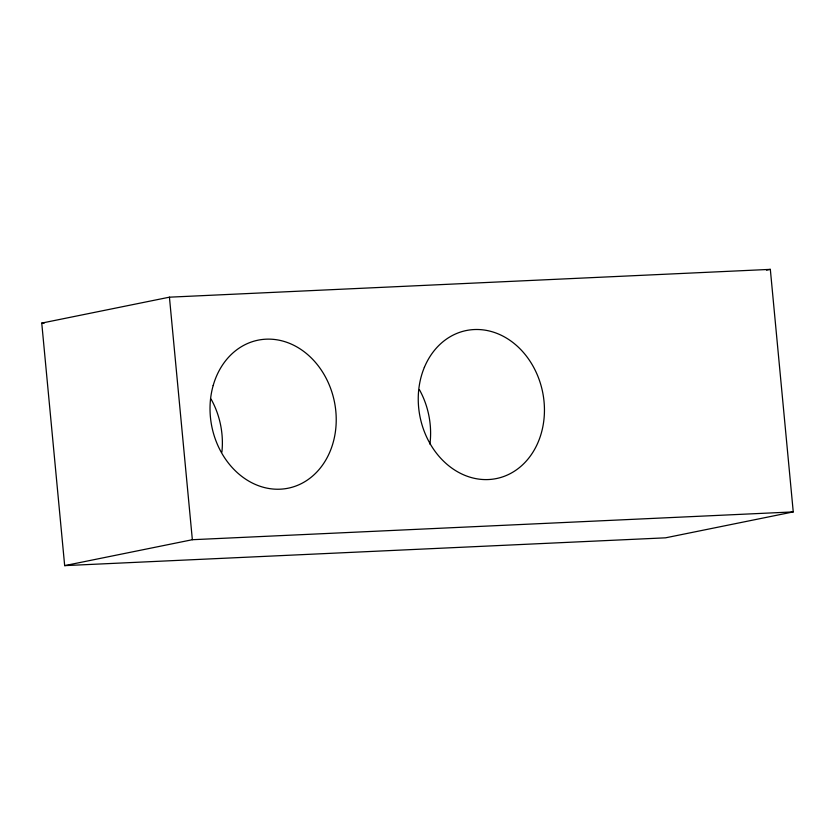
<?xml version="1.0" encoding="UTF-8"?>
<svg xmlns="http://www.w3.org/2000/svg" width="835" height="835" viewBox="0 0 835 835"><rect width="100%" height="100%" fill="white"/><g stroke="black" fill="none" stroke-linecap="round" stroke-linejoin="round"><path stroke-width="1.25" d="M41.75 323.093L169.432 297.177L770.329 269.371L793.25 511.907L665.568 537.823L64.671 565.629L41.75 323.093L44.349 322.978M766.499 270.154L770.329 269.371M64.671 565.629L192.353 539.713L793.25 511.907M169.432 297.177L192.353 539.713M419.462 389.747A75.536 62.541 78.5 0 1 429.921 444.136M211.078 399.088A75.536 62.541 78.5 0 1 221.891 452.121M424.357 367.379A75.536 62.541 78.5 0 0 486.356 479.603A75.536 62.541 78.5 0 0 533.304 366.638A75.536 62.541 78.5 0 0 424.357 367.379M213.165 385.551A75.536 62.541 78.5 0 0 286.04 488.59A75.536 62.541 78.5 0 0 320.139 368.392A75.536 62.541 78.5 0 0 213.165 385.551"/></g></svg>
